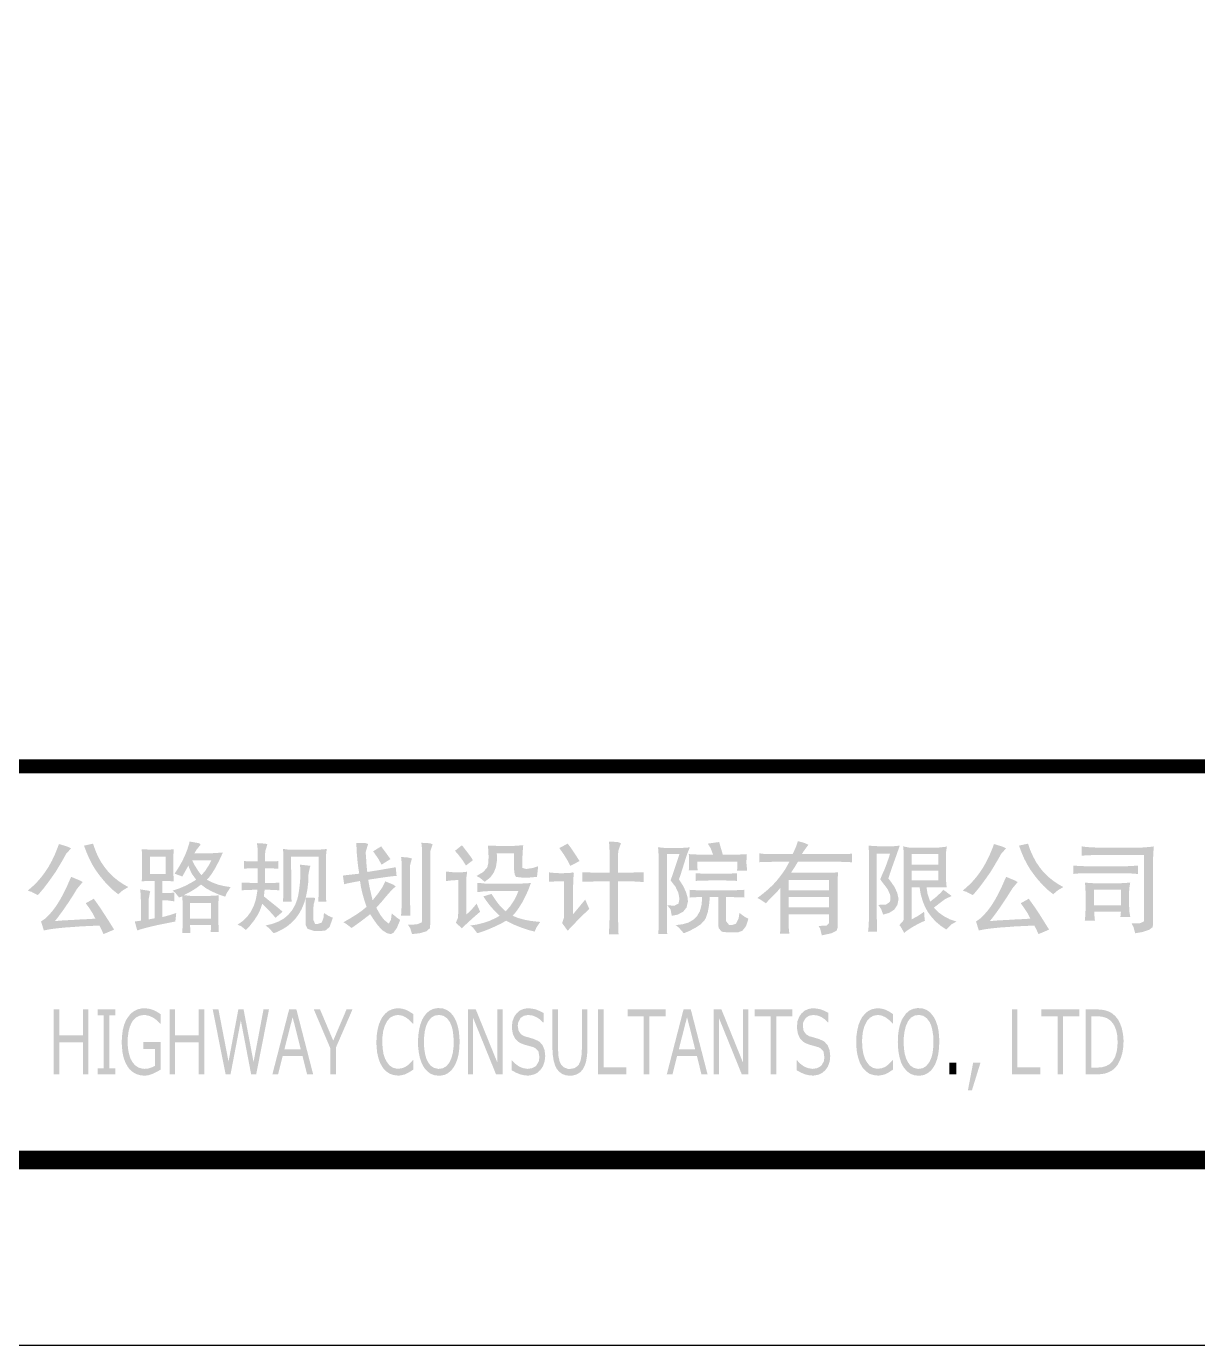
# Model space of a CAD drawing. Header units: millimetres. Extents: x 0 to 420, y 0 to 297.
# Drawn here: x 58.4 to 121.5, y 0 to 71.1 of the extents above; entities that cross this region are included whole.
import ezdxf

# ---------------------------------------------------------------- set-up
doc = ezdxf.new("R2010")
doc.units = ezdxf.units.MM

msp = doc.modelspace()

# ---------------------------------------------------------------- hatches: boundary and pattern name
h = msp.add_hatch(color=256)
h.paths.add_polyline_path([(60.557, 26.492), (60.737, 26.687), (60.825, 26.774), (60.65, 26.868), (60.168, 27.015), (60.087, 26.801), (59.947, 26.446), (59.786, 26.11), (59.612, 25.795), (59.417, 25.494), (59.209, 25.219), (58.982, 24.958), (58.74, 24.723), (58.486, 24.502), (58.687, 24.442), (59.029, 24.261), (59.136, 24.381), (59.357, 24.643), (59.565, 24.918), (59.772, 25.206), (59.98, 25.501), (60.175, 25.822), (60.369, 26.151)])
h.paths.add_polyline_path([(62.265, 26.352), (62.125, 26.68), (62.004, 27.035), (61.522, 26.928), (61.528, 26.895), (61.656, 26.559), (61.796, 26.231), (61.957, 25.916), (62.138, 25.621), (62.346, 25.333), (62.567, 25.058), (62.808, 24.79), (63.07, 24.542), (63.358, 24.308), (63.606, 24.522), (63.901, 24.696), (63.653, 24.837), (63.365, 25.031), (63.096, 25.246), (62.849, 25.487), (62.634, 25.755), (62.44, 26.037)])
h.paths.add_polyline_path([(61.146, 24.609), (61.16, 24.623), (61.388, 24.897), (61.455, 24.964), (61.294, 25.052), (60.825, 25.246), (60.778, 25.145), (60.59, 24.717), (60.402, 24.328), (60.208, 23.979), (60.014, 23.671), (59.813, 23.403), (59.612, 23.175), (59.411, 22.987), (59.203, 22.84), (59.947, 22.86), (60.107, 23.061), (60.295, 23.316), (60.496, 23.597), (60.704, 23.906), (60.925, 24.247)])
h.paths.add_polyline_path([(61.341, 22.579), (61.823, 22.599), (62.353, 22.626), (59.203, 22.84), (59.357, 22.358), (59.411, 22.371), (59.618, 22.411), (59.866, 22.451), (60.168, 22.485), (60.51, 22.518), (60.905, 22.545)], flags=17)
h.paths.add_polyline_path([(62.815, 22.92), (62.607, 23.242), (62.413, 23.544), (62.225, 23.812), (62.044, 24.066), (61.609, 23.825), (61.79, 23.577), (61.991, 23.269), (62.131, 22.994), (62.105, 22.994), (61.803, 22.974), (61.367, 22.954), (60.925, 22.927), (60.523, 22.907), (60.195, 22.887), (59.947, 22.86), (59.203, 22.84), (62.353, 22.626), (62.373, 22.559), (62.426, 22.471), (62.567, 22.163), (63.137, 22.404), (63.029, 22.579)])
h = msp.add_hatch(color=256)
h.paths.add_polyline_path([(66.347, 26.734), (66.219, 26.72), (65.871, 26.707), (65.127, 26.707), (66.327, 26.358)])
h.paths.add_polyline_path([(65.127, 26.707), (65.027, 26.714), (64.624, 26.734), (64.645, 26.298), (64.645, 25.4), (64.645, 25.373), (65.06, 25.4), (65.06, 26.338), (65.911, 26.338), (66.327, 26.358)])
h.paths.add_polyline_path([(66.327, 26.318), (66.327, 26.358), (65.911, 26.338), (65.911, 25.4), (65.06, 25.4), (64.645, 25.373), (64.624, 25.005), (64.685, 25.011), (65.04, 25.025), (65.321, 25.025), (66.34, 25.119), (66.327, 25.487)])
h.paths.add_polyline_path([(66.34, 25.119), (65.321, 25.025), (65.958, 25.025), (65.985, 25.025), (66.347, 25.005)])
h.paths.add_polyline_path([(65.737, 25.025), (65.321, 25.025), (65.321, 23.014), (65.737, 23.081), (65.737, 23.979), (65.931, 23.979), (65.737, 24.375)])
h.paths.add_polyline_path([(66.374, 24.395), (66.307, 24.388), (65.931, 24.375), (65.737, 24.375), (65.931, 23.979), (66.012, 23.979), (66.347, 23.932), (66.374, 23.932)])
h.paths.add_polyline_path([(65.06, 24.375), (65.08, 24.462), (64.993, 24.502), (64.537, 24.569), (64.564, 24.328), (64.578, 23.959), (64.578, 22.887), (64.993, 22.954), (64.993, 23.979), (64.993, 24.026)])
h.paths.add_polyline_path([(66.481, 23.302), (66.441, 23.289), (66.126, 23.182), (65.737, 23.081), (65.321, 23.014), (64.993, 22.954), (64.578, 22.887), (64.249, 22.84), (64.383, 22.358), (64.557, 22.418), (64.819, 22.492), (65.14, 22.572), (65.516, 22.659), (65.945, 22.746), (66.434, 22.84)])
h.paths.add_polyline_path([(67.768, 26.948), (67.788, 27.015), (67.687, 27.062), (67.198, 27.149), (67.178, 27.042), (67.077, 26.72), (66.95, 26.399), (67.459, 26.513), (67.56, 26.687)])
h.paths.add_polyline_path([(68.994, 26.559), (68.572, 26.526), (68.23, 26.513), (67.459, 26.513), (66.95, 26.399), (68.377, 26.144), (68.243, 25.883), (68.042, 25.574), (67.835, 25.333), (68.243, 25.212), (68.411, 25.44), (68.592, 25.735), (68.786, 26.11)])
h.paths.add_polyline_path([(66.95, 26.399), (66.796, 26.077), (66.608, 25.749), (66.394, 25.42), (66.461, 25.393), (66.809, 25.266), (67.138, 25.856), (67.466, 25.883), (67.332, 26.144), (68.377, 26.144)])
h.paths.add_polyline_path([(67.466, 25.883), (67.138, 25.856), (67.178, 25.715), (67.332, 25.4), (67.553, 25.092), (67.278, 24.924), (67.814, 24.83), (67.835, 24.817), (68.089, 24.629), (68.391, 24.462), (68.739, 24.308), (69.121, 24.174), (69.182, 24.341), (69.409, 24.696), (69.115, 24.737), (68.766, 24.817), (68.431, 24.938), (68.116, 25.092), (68.243, 25.212), (67.835, 25.333), (67.667, 25.561)])
h.paths.add_polyline_path([(67.546, 24.629), (67.814, 24.83), (67.278, 24.924), (66.957, 24.757), (66.628, 24.616), (66.28, 24.502), (66.427, 24.395), (66.635, 24.133), (66.695, 24.154), (66.809, 24.194), (67.261, 24.22), (66.896, 24.261), (67.238, 24.442)])
h.paths.add_polyline_path([(68.773, 24.261), (68.645, 24.241), (68.29, 24.221), (67.265, 24.221), (66.809, 24.194), (66.809, 24.174), (66.829, 23.778), (66.829, 22.82), (68.357, 22.646), (68.337, 22.27), (68.773, 22.27), (68.759, 22.478), (68.753, 22.84), (67.225, 22.994), (67.225, 23.845), (68.357, 23.845), (68.753, 23.879)])
h.paths.add_polyline_path([(68.753, 23.758), (68.753, 23.879), (68.357, 23.845), (68.357, 22.994), (67.225, 22.994), (68.753, 22.84)], flags=17)
h.paths.add_polyline_path([(66.829, 22.82), (66.823, 22.585), (66.809, 22.23), (67.245, 22.23), (67.225, 22.646), (68.357, 22.646)])
h = msp.add_hatch(color=256)
h.paths.add_polyline_path([(71.373, 26.948), (71.393, 26.995), (71.286, 27.035), (70.824, 27.062), (70.857, 26.807), (70.87, 26.472), (70.87, 26.077), (71.266, 26.077), (71.266, 26.472), (71.273, 26.633)])
h.paths.add_polyline_path([(71.983, 26.097), (71.862, 26.084), (71.46, 26.077), (71.266, 26.077), (70.87, 26.077), (70.649, 26.077), (71.44, 25.702), (71.655, 25.702), (71.983, 25.682)])
h.paths.add_polyline_path([(70.649, 26.077), (70.455, 26.077), (70.127, 26.097), (70.127, 25.682), (70.2, 25.695), (70.676, 25.702), (70.87, 25.702), (71.266, 25.702), (71.44, 25.702)])
h.paths.add_polyline_path([(71.266, 25.702), (70.87, 25.702), (70.87, 24.918), (71.266, 24.918)])
h.paths.add_polyline_path([(71.266, 24.918), (70.629, 24.918), (69.999, 24.938), (69.999, 24.522), (70.227, 24.536), (70.609, 24.549), (70.85, 24.549)])
h.paths.add_polyline_path([(72.03, 24.938), (71.836, 24.924), (71.44, 24.918), (71.266, 24.918), (70.85, 24.549), (71.48, 24.549), (71.708, 24.542), (72.03, 24.522)])
h.paths.add_polyline_path([(71.239, 24.549), (70.85, 24.549), (70.83, 24.368), (70.757, 23.993), (70.643, 23.658), (70.488, 23.356), (70.294, 23.088), (70.053, 22.86), (69.778, 22.666), (69.972, 22.592), (70.234, 22.384), (70.442, 22.605), (70.683, 22.914), (70.877, 23.215), (71.018, 23.51), (71.112, 23.805), (71.574, 23.892), (71.199, 24.194)])
h.paths.add_polyline_path([(71.574, 23.892), (71.112, 23.805), (71.219, 23.691), (71.36, 23.557), (71.614, 23.282), (71.829, 23.041), (72.204, 23.369), (72.104, 23.457), (71.876, 23.651)])
h.paths.add_polyline_path([(72.814, 26.707), (72.492, 26.714), (72.224, 26.754), (72.238, 26.613)], flags=17)
h.paths.add_polyline_path([(72.66, 26.338), (74.148, 26.338), (74.543, 26.405), (74.583, 26.754), (74.442, 26.727), (73.993, 26.707), (72.814, 26.707), (72.238, 26.613), (72.244, 26.231), (72.244, 24.656), (72.244, 24.616), (72.238, 24.107), (72.224, 23.912), (72.687, 23.912)])
h.paths.add_polyline_path([(74.543, 26.204), (74.543, 26.405), (74.148, 26.338), (74.148, 24.676), (74.148, 24.623), (74.141, 24.207), (74.128, 23.912), (74.563, 23.912), (74.556, 23.926), (74.543, 24.167), (74.543, 24.696)], flags=17)
h.paths.add_polyline_path([(73.598, 25.353), (73.611, 25.46), (73.685, 25.795), (73.712, 25.836), (73.705, 25.842), (73.337, 25.883), (73.142, 25.903), (73.156, 25.722), (73.162, 25.367), (73.149, 25.005), (73.109, 24.643), (73.055, 24.281), (73.002, 24.053), (72.881, 23.731), (72.72, 23.45), (72.519, 23.209), (72.278, 23.001), (71.99, 22.84), (71.655, 22.713), (71.286, 22.626), (71.487, 22.478), (71.722, 22.21), (71.909, 22.277), (72.197, 22.418), (72.459, 22.585), (72.693, 22.78), (72.908, 23.008), (73.089, 23.256), (73.243, 23.537), (73.37, 23.845), (73.451, 24.12), (73.906, 24.12), (73.451, 24.133), (73.464, 24.18), (73.538, 24.542), (73.585, 24.938)])
h.paths.add_polyline_path([(73.953, 24.046), (73.953, 24.107), (73.906, 24.12), (73.451, 24.12), (73.451, 22.646), (73.967, 22.699), (73.866, 22.907), (73.866, 23.497), (73.873, 23.738)])
h.paths.add_polyline_path([(74.865, 22.907), (74.912, 23.041), (74.684, 23.142), (74.429, 23.302), (74.422, 23.088), (74.315, 22.78), (74.101, 22.713), (73.967, 22.699), (73.451, 22.646), (73.551, 22.451), (73.886, 22.337), (74.322, 22.337), (74.51, 22.358), (74.731, 22.538)])
h = msp.add_hatch(color=256)
h.paths.add_polyline_path([(76.788, 26.948), (76.815, 27.015), (76.654, 27.069), (76.178, 27.062), (76.185, 26.841), (76.205, 26.459), (76.239, 26.09), (76.279, 25.749), (76.332, 25.42), (76.768, 25.507), (76.761, 25.541), (76.728, 25.849), (76.701, 26.271), (76.681, 26.513), (76.688, 26.613)])
h.paths.add_polyline_path([(78.296, 25.769), (78.269, 25.762), (78.088, 25.728), (77.78, 25.675), (77.338, 25.601), (76.768, 25.507), (76.332, 25.42), (76.306, 25.413), (75.897, 25.367), (75.588, 25.333), (75.454, 25.313), (78.283, 25.293), (78.343, 25.293)])
h.paths.add_polyline_path([(77.116, 25.139), (77.666, 25.219), (78.055, 25.273), (78.283, 25.293), (75.454, 25.313), (75.521, 24.851), (75.622, 24.877), (75.95, 24.944), (76.373, 25.025), (76.815, 25.092)])
h.paths.add_polyline_path([(76.815, 25.092), (76.373, 25.025), (76.426, 24.69), (76.507, 24.341), (76.607, 23.986), (76.728, 23.631), (76.694, 23.604), (76.473, 23.423), (76.922, 23.235), (77.083, 22.981), (77.344, 22.619), (77.927, 22.733), (77.901, 22.746), (77.679, 22.92), (77.465, 23.202), (77.251, 23.584), (77.318, 23.658), (77.539, 23.906), (77.049, 23.979), (77.043, 24.026), (76.962, 24.361), (76.882, 24.717)])
h.paths.add_polyline_path([(78.115, 24.576), (78.296, 24.723), (78.175, 24.824), (77.726, 25.005), (77.693, 24.911), (77.559, 24.656), (77.344, 24.348), (77.049, 23.979), (77.539, 23.906), (77.82, 24.241)])
h.paths.add_polyline_path([(76.922, 23.235), (76.473, 23.423), (76.198, 23.229), (75.863, 23.021), (75.481, 22.8), (75.642, 22.706), (75.917, 22.492), (76.064, 22.592), (76.373, 22.813), (76.654, 23.028)])
h.paths.add_polyline_path([(78.356, 22.492), (78.537, 22.927), (78.37, 23.041), (78.082, 23.276), (78.041, 22.941), (77.927, 22.733), (77.344, 22.619), (77.586, 22.364), (77.82, 22.217), (78.035, 22.163), (78.175, 22.237)])
h.paths.add_polyline_path([(77.947, 26.291), (77.726, 26.6), (77.512, 26.888), (77.076, 26.62), (77.157, 26.513), (77.364, 26.211), (77.532, 25.903), (78.015, 26.204)])
h.paths.add_polyline_path([(79.06, 25.769), (79.06, 25.829), (79.147, 26.164), (79.174, 26.231), (78.973, 26.285), (78.584, 26.318), (78.604, 26.157), (78.624, 25.769), (78.624, 24.174), (78.624, 23.859), (78.604, 23.497), (78.584, 23.148), (79.087, 23.148), (79.087, 23.477), (79.067, 23.832), (79.06, 24.133)])
h.paths.add_polyline_path([(80.152, 26.446), (80.166, 26.647), (80.266, 26.948), (80.286, 26.995), (80.152, 27.055), (79.677, 27.082), (79.703, 26.848), (79.717, 26.405), (79.717, 22.86), (79.683, 22.786), (79.435, 22.686), (78.953, 22.666), (79.073, 22.492), (79.174, 22.163), (79.636, 22.217), (79.965, 22.324), (80.139, 22.485), (80.152, 22.686)])
h = msp.add_hatch(color=256)
h.paths.add_polyline_path([(87.94, 26.492), (87.739, 26.787), (87.558, 27.035), (87.102, 26.801), (87.129, 26.761), (87.35, 26.446), (87.538, 26.137), (87.692, 25.836), (88.194, 26.097), (88.161, 26.144)])
h.paths.add_polyline_path([(87.846, 25.487), (87.665, 25.454), (87.189, 25.44), (87.886, 25.42)], flags=17)
h.paths.add_polyline_path([(87.886, 25.42), (87.189, 25.44), (86.854, 25.454), (86.552, 25.487), (86.552, 24.985), (86.586, 24.985), (86.867, 24.998), (87.363, 25.005), (87.853, 25.112)])
h.paths.add_polyline_path([(87.846, 24.723), (87.853, 25.112), (87.363, 25.005), (87.363, 23.215), (87.846, 23.235)])
h.paths.add_polyline_path([(88.717, 23.517), (88.496, 24.02), (87.846, 23.235), (87.363, 23.215), (87.357, 23.075), (87.256, 22.753), (87.558, 22.337), (87.645, 22.445), (87.846, 22.652), (88.087, 22.907), (88.375, 23.195)])
h.paths.add_polyline_path([(90.265, 25.467), (89.287, 25.467), (89.052, 25.467), (88.65, 25.487), (88.349, 25.487), (88.349, 24.985), (88.697, 24.985), (88.979, 24.998), (89.307, 25.005), (89.81, 25.005)])
h.paths.add_polyline_path([(90.265, 26.472), (90.285, 26.673), (90.399, 26.995), (90.419, 27.062), (90.245, 27.122), (89.769, 27.149), (89.789, 26.995), (89.81, 26.6), (89.81, 25.467), (90.265, 25.467)])
h.paths.add_polyline_path([(91.646, 25.487), (91.23, 25.487), (91.11, 25.481), (90.768, 25.467), (90.265, 25.467), (89.81, 25.005), (90.795, 25.005), (90.929, 25.005), (91.297, 24.991), (91.646, 24.964)])
h.paths.add_polyline_path([(90.265, 25.005), (89.81, 25.005), (89.81, 23.189), (89.803, 22.867), (89.789, 22.505), (89.769, 22.143), (90.292, 22.143), (90.279, 22.331), (90.272, 22.679), (90.265, 23.168)])
h = msp.add_hatch(color=256)
h.paths.add_polyline_path([(93, 26.801), (92.731, 26.807), (92.41, 26.841), (92.43, 26.727)])
h.paths.add_polyline_path([(94.132, 26.841), (93.924, 26.814), (93.522, 26.801), (93, 26.801), (92.43, 26.727), (92.45, 26.338), (92.45, 25.527), (92.45, 22.713), (92.45, 22.512), (92.43, 22.163), (92.912, 22.163), (92.899, 22.351), (92.892, 22.733), (92.892, 25.574), (92.892, 26.472), (93.569, 26.472), (94.005, 26.533)])
h.paths.add_polyline_path([(94.005, 26.533), (93.569, 26.472), (93.549, 26.405), (93.402, 25.963), (93.274, 25.588), (93.174, 25.286), (93.087, 25.052), (93.134, 25.005), (93.361, 24.703), (93.509, 24.388), (93.569, 24.066), (93.522, 23.812), (93.301, 23.691), (93.951, 23.597), (94.025, 23.912), (94.012, 24.113), (93.924, 24.422), (93.77, 24.757), (93.542, 25.112), (93.63, 25.36), (93.737, 25.702), (93.851, 26.057), (93.884, 26.177)], flags=17)
h.paths.add_polyline_path([(93.951, 23.597), (93.301, 23.691), (92.912, 23.718), (93.093, 23.49), (93.154, 23.148), (93.482, 23.215), (93.77, 23.369)], flags=17)
h.paths.add_polyline_path([(95.707, 27.122), (95.097, 27.035), (95.251, 26.787), (95.379, 26.446), (95.901, 26.446)])
h.paths.add_polyline_path([(95.901, 26.446), (94.574, 26.446), (94.434, 26.452), (94.072, 26.472), (94.079, 26.392)], flags=17)
h.paths.add_polyline_path([(97.195, 26.472), (97.108, 26.459), (96.732, 26.446), (95.901, 26.446), (94.079, 26.392), (94.092, 26.01), (94.092, 25.909), (94.072, 25.594), (94.548, 25.594), (94.541, 25.682), (94.528, 26.057), (96.692, 26.057), (97.175, 26.097)])
h.paths.add_polyline_path([(97.168, 26.03), (97.175, 26.097), (96.692, 26.057), (96.692, 25.943), (96.672, 25.574), (97.215, 25.574), (97.202, 25.715)])
h.paths.add_polyline_path([(95.271, 25.42), (95.111, 25.42), (94.682, 25.427), (94.44, 25.44), (94.44, 25.025), (94.501, 25.031), (94.802, 25.045), (95.271, 25.052), (95.948, 25.052)])
h.paths.add_polyline_path([(96.672, 25.44), (96.411, 25.427), (95.948, 25.42), (95.271, 25.42), (95.948, 25.052), (96.431, 25.045), (96.672, 25.025)])
h.paths.add_polyline_path([(97.061, 24.549), (96.954, 24.542), (96.518, 24.522), (94.528, 24.522), (96.23, 24.154), (96.397, 24.154), (96.826, 24.147), (97.061, 24.133)])
h.paths.add_polyline_path([(94.528, 24.522), (94.447, 24.529), (94.112, 24.549), (94.112, 24.133), (94.125, 24.133), (94.507, 24.154), (94.789, 24.154), (96.082, 24.154), (96.23, 24.154)])
h.paths.add_polyline_path([(95.204, 24.154), (94.789, 24.154), (94.789, 24.073), (94.755, 23.711), (94.668, 23.396), (94.521, 23.142), (94.32, 22.941), (94.058, 22.786), (93.743, 22.693), (93.368, 22.646), (93.536, 22.512), (93.784, 22.23), (93.81, 22.21), (94.099, 22.331), (94.447, 22.512), (94.722, 22.699), (94.923, 22.907), (94.997, 23.054), (95.097, 23.356), (95.164, 23.725)])
h.paths.add_polyline_path([(96.082, 24.154), (95.667, 24.154), (95.667, 22.666), (95.674, 22.492), (95.848, 22.29), (96.21, 22.25), (96.605, 22.25), (96.712, 22.25), (96.967, 22.351), (97.155, 22.599), (96.384, 22.646), (96.236, 22.659), (96.082, 22.86)])
h.paths.add_polyline_path([(97.282, 22.994), (97.121, 23.068), (96.799, 23.302), (96.753, 23.001), (96.605, 22.719), (96.384, 22.646), (97.155, 22.599)])
h = msp.add_hatch(color=256)
h.paths.add_polyline_path([(100.164, 26.472), (98.636, 26.472), (98.575, 26.472), (98.14, 26.479), (97.872, 26.513), (97.872, 26.03), (97.899, 26.037), (98.213, 26.05), (98.636, 26.057), (99.487, 26.057)])
h.paths.add_polyline_path([(100.445, 26.888), (100.512, 26.975), (100.271, 27.082), (99.943, 27.169), (99.936, 27.136), (99.815, 26.794), (99.661, 26.472), (100.164, 26.472), (100.237, 26.6)])
h.paths.add_polyline_path([(102.851, 26.492), (102.637, 26.479), (102.174, 26.472), (100.164, 26.472), (99.487, 26.057), (102.174, 26.057), (102.59, 26.05), (102.851, 26.03)])
h.paths.add_polyline_path([(99.788, 25.795), (99.943, 26.057), (99.487, 26.057), (99.433, 25.956), (99.259, 25.648), (99.058, 25.36), (99.574, 25.467)])
h.paths.add_polyline_path([(102.107, 25.487), (101.792, 25.474), (101.43, 25.467), (99.574, 25.467), (99.058, 25.36), (98.837, 25.078), (101.625, 25.072), (101.625, 24.522), (99.44, 24.522), (101.625, 24.154), (101.625, 23.604), (99.44, 23.604), (101.625, 23.235), (101.625, 22.8), (101.631, 22.773), (101.491, 22.626), (101.062, 22.599), (101.082, 22.559), (101.142, 22.458), (101.236, 22.096), (101.296, 22.11), (101.765, 22.21), (102.027, 22.344), (102.087, 22.512), (102.087, 24.918), (102.087, 25.145)])
h.paths.add_polyline_path([(99.004, 24.656), (98.602, 24.817), (98.341, 24.569), (98.059, 24.335), (97.764, 24.107), (97.919, 24.026), (98.22, 23.825), (98.361, 23.973), (98.656, 24.281), (98.857, 24.482)])
h.paths.add_polyline_path([(99.44, 25.077), (98.837, 25.078), (98.602, 24.817), (99.004, 24.656), (99.004, 22.84), (99.004, 22.478), (98.984, 22.21), (98.984, 22.183), (99.487, 22.183), (99.46, 22.391), (99.44, 22.84), (99.44, 23.235), (101.625, 23.235), (99.44, 23.604), (99.44, 24.154), (101.625, 24.154), (99.44, 24.522)])
h = msp.add_hatch(color=256)
h.paths.add_polyline_path([(111.155, 26.774), (110.98, 26.868), (110.498, 27.015), (110.424, 26.801), (110.277, 26.446), (110.116, 26.11), (109.942, 25.795), (109.747, 25.494), (109.539, 25.219), (109.312, 24.958), (109.07, 24.723), (108.816, 24.502), (109.017, 24.442), (109.358, 24.261), (109.466, 24.381), (109.687, 24.643), (109.895, 24.918), (110.102, 25.206), (110.31, 25.501), (110.504, 25.822), (110.699, 26.151), (110.893, 26.492), (111.067, 26.687)])
h.paths.add_polyline_path([(112.77, 26.037), (112.602, 26.352), (112.455, 26.68), (112.334, 27.035), (111.851, 26.928), (111.858, 26.895), (111.986, 26.559), (112.126, 26.231), (112.287, 25.916), (112.468, 25.621), (112.676, 25.333), (112.897, 25.058), (113.138, 24.79), (113.4, 24.542), (113.688, 24.308), (113.936, 24.522), (114.231, 24.696), (113.983, 24.837), (113.694, 25.031), (113.426, 25.246), (113.178, 25.487), (112.964, 25.755)])
h.paths.add_polyline_path([(111.784, 24.964), (111.624, 25.052), (111.155, 25.246), (111.108, 25.145), (110.92, 24.717), (110.732, 24.328), (110.538, 23.979), (110.344, 23.671), (110.143, 23.403), (109.942, 23.175), (109.74, 22.987), (109.533, 22.84), (110.277, 22.86), (110.437, 23.061), (110.625, 23.316), (110.826, 23.597), (111.034, 23.906), (111.255, 24.247), (111.483, 24.609), (111.49, 24.623), (111.717, 24.897)])
h.paths.add_polyline_path([(109.533, 22.84), (109.687, 22.358), (109.74, 22.371), (109.948, 22.411), (110.196, 22.451), (110.498, 22.485), (110.84, 22.518), (111.235, 22.545), (111.671, 22.579), (112.153, 22.599), (112.683, 22.626)], flags=17)
h.paths.add_polyline_path([(113.145, 22.92), (112.944, 23.242), (112.743, 23.544), (112.555, 23.812), (112.374, 24.066), (111.939, 23.825), (112.12, 23.577), (112.321, 23.269), (112.461, 22.994), (112.435, 22.994), (112.133, 22.974), (111.697, 22.954), (111.255, 22.927), (110.853, 22.907), (110.531, 22.887), (110.277, 22.86), (109.533, 22.84), (112.683, 22.626), (112.703, 22.559), (112.756, 22.471), (112.897, 22.163), (113.467, 22.404), (113.359, 22.579)])
h = msp.add_hatch(color=256)
h.paths.add_polyline_path([(82.136, 26.593), (81.861, 26.948), (81.486, 26.647), (81.674, 26.432), (81.895, 26.144), (82.076, 25.856), (82.451, 26.144), (82.344, 26.312)])
h.paths.add_polyline_path([(82.143, 25.527), (81.982, 25.501), (81.573, 25.487), (82.103, 25.226)])
h.paths.add_polyline_path([(81.573, 25.487), (81.446, 25.487), (81.07, 25.527), (81.003, 25.527), (81.003, 25.025), (81.07, 25.025), (81.198, 25.045), (81.553, 25.072), (81.66, 25.072), (82.103, 25.226)])
h.paths.add_polyline_path([(82.096, 24.938), (82.103, 25.226), (81.66, 25.072), (81.66, 23.302), (81.647, 23.041), (81.533, 22.773), (81.861, 22.471), (81.962, 22.579), (82.183, 22.786), (82.471, 23.048), (82.096, 23.215)])
h.paths.add_polyline_path([(82.645, 23.805), (82.592, 23.731), (82.351, 23.45), (82.096, 23.215), (82.471, 23.048), (82.84, 23.369)])
h.paths.add_polyline_path([(83.892, 26.908), (83.852, 26.908), (83.476, 26.928), (83.255, 26.928), (83.269, 26.821)], flags=17)
h.paths.add_polyline_path([(85.159, 26.948), (84.957, 26.935), (84.569, 26.908), (83.892, 26.908), (83.269, 26.821), (83.295, 26.345), (83.282, 25.997), (83.235, 25.795), (83.208, 25.735), (83.007, 25.507), (82.645, 25.293), (82.82, 25.199), (83.081, 24.985), (83.128, 25.011), (83.383, 25.212), (83.57, 25.467), (83.691, 25.769), (83.744, 26.117), (83.738, 26.513), (84.656, 26.513), (85.132, 26.613)])
h.paths.add_polyline_path([(85.112, 26.231), (85.132, 26.613), (84.656, 26.513), (84.656, 26.271), (84.656, 25.735), (84.696, 25.393), (85.319, 25.668), (85.112, 25.728), (85.105, 25.795)])
h.paths.add_polyline_path([(85.963, 25.816), (85.695, 25.728), (85.319, 25.668), (84.696, 25.393), (84.763, 25.246), (84.803, 25.239), (85.112, 25.206), (85.474, 25.206), (85.902, 25.246)])
h.paths.add_polyline_path([(85.574, 24.918), (85.52, 24.911), (85.219, 24.891), (84.763, 24.877), (83.342, 24.877), (85.433, 24.542)])
h.paths.add_polyline_path([(83.342, 24.877), (83.175, 24.877), (82.8, 24.918), (82.686, 24.918), (82.686, 24.435), (82.82, 24.435), (83.007, 24.462), (83.362, 24.482), (84.897, 24.482), (85.433, 24.542)])
h.paths.add_polyline_path([(83.704, 23.946), (83.497, 24.261), (83.45, 24.328), (83.014, 24.194), (83.161, 23.973), (83.376, 23.691), (83.617, 23.416), (83.892, 23.148), (83.684, 23.034), (83.356, 22.88), (83.014, 22.766), (82.672, 22.679), (82.317, 22.626), (82.458, 22.512), (82.686, 22.21), (82.947, 22.29), (83.302, 22.425), (83.637, 22.572), (83.946, 22.719), (84.24, 22.887), (85.205, 22.941), (84.877, 23.034), (84.589, 23.148), (84.73, 23.309), (84.22, 23.39), (84.18, 23.423), (83.925, 23.664)])
h.paths.add_polyline_path([(85.112, 23.879), (85.279, 24.2), (85.433, 24.542), (84.897, 24.482), (84.823, 24.288), (84.663, 23.973), (84.462, 23.671), (84.22, 23.39), (84.73, 23.309), (84.924, 23.577)])
h.paths.add_polyline_path([(86.077, 22.82), (85.969, 22.827), (85.567, 22.874), (85.205, 22.941), (84.24, 22.887), (84.401, 22.8), (84.71, 22.652), (85.045, 22.518), (85.393, 22.398), (85.768, 22.297), (85.882, 22.538)])
h = msp.add_hatch(color=256)
h.paths.add_polyline_path([(104.553, 26.888), (104.439, 26.888), (104.017, 26.908), (103.749, 26.928), (103.763, 26.74)], flags=17)
h.paths.add_polyline_path([(104.185, 26.492), (104.902, 26.492), (105.337, 26.667), (105.431, 26.928), (105.096, 26.895), (104.754, 26.888), (104.553, 26.888), (103.763, 26.74), (103.769, 26.271), (103.769, 23.189), (103.769, 22.987), (103.756, 22.612), (103.722, 22.297), (104.205, 22.297), (104.205, 22.311), (104.205, 22.686), (104.198, 22.88), (104.185, 23.189)])
h.paths.add_polyline_path([(105.23, 26.358), (105.337, 26.667), (104.902, 26.492), (104.862, 26.345), (104.741, 25.997), (104.614, 25.661), (104.466, 25.333), (104.379, 25.112), (104.486, 24.964), (104.5, 24.944), (104.768, 24.596), (104.909, 24.288), (104.929, 24.02), (104.888, 23.892), (104.674, 23.745), (104.272, 23.738), (104.426, 23.517), (104.533, 23.215), (104.848, 23.302), (105.13, 23.477), (105.297, 23.725), (105.364, 24.046), (105.358, 24.087), (105.291, 24.388), (105.143, 24.71), (104.902, 25.052), (104.815, 25.159), (104.828, 25.199), (104.895, 25.413), (105.029, 25.802)], flags=17)
h.paths.add_polyline_path([(107.964, 26.888), (107.877, 26.861), (107.502, 26.821), (106.061, 26.821), (107.918, 26.559)])
h.paths.add_polyline_path([(107.918, 26.472), (107.918, 26.559), (106.061, 26.821), (105.947, 26.821), (105.605, 26.888), (105.619, 26.828), (105.646, 26.472), (107.502, 26.472), (107.502, 25.903), (106.061, 25.903), (107.502, 25.574), (107.502, 25.052), (106.061, 25.052), (107.951, 24.69), (107.918, 25.072)])
h.paths.add_polyline_path([(106.061, 26.472), (105.646, 26.472), (105.646, 22.994), (105.619, 22.887), (106.061, 22.954), (106.061, 24.676), (106.497, 24.676), (107.951, 24.69), (106.061, 25.052), (106.061, 25.574), (107.502, 25.574), (106.061, 25.903)])
h.paths.add_polyline_path([(106.416, 22.713), (106.785, 22.887), (106.765, 23.001), (106.738, 23.369), (106.678, 23.323), (106.376, 23.122), (106.061, 22.954), (105.619, 22.887), (105.404, 22.646), (105.478, 22.565), (105.666, 22.23), (105.813, 22.344), (106.095, 22.532)])
h.paths.add_polyline_path([(107.864, 24.046), (108.179, 24.194), (108.206, 24.194), (108.206, 24.227), (107.897, 24.462), (107.763, 24.549), (107.656, 24.415), (107.408, 24.18), (107.066, 23.912), (107.536, 23.798), (107.83, 24.02)], flags=17)
h.paths.add_polyline_path([(107.536, 23.798), (107.066, 23.912), (107.04, 23.986), (106.919, 24.355), (106.872, 24.676), (106.497, 24.676), (106.557, 24.308), (106.658, 23.959), (106.785, 23.638), (106.946, 23.343), (107.147, 23.075), (107.375, 22.827), (107.643, 22.605), (107.938, 22.404), (108.206, 22.686), (108.487, 22.84), (108.46, 22.847), (108.105, 22.967), (107.79, 23.135), (107.509, 23.336), (107.261, 23.584)])
h = msp.add_hatch(color=256)
h.paths.add_polyline_path([(116.241, 26.821), (116.12, 26.821), (115.738, 26.834), (115.41, 26.861), (115.216, 26.888), (115.216, 26.385), (115.484, 26.405), (115.846, 26.419), (116.241, 26.425), (118.58, 26.425), (119.083, 26.6)])
h.paths.add_polyline_path([(119.103, 26.888), (118.915, 26.861), (118.56, 26.828), (118.185, 26.821), (116.241, 26.821), (119.083, 26.6)])
h.paths.add_polyline_path([(119.063, 26.198), (119.083, 26.6), (118.58, 26.425), (118.58, 22.927), (118.58, 22.853), (118.379, 22.753), (117.903, 22.733), (118.01, 22.552), (118.098, 22.21), (118.473, 22.27), (118.848, 22.391), (119.042, 22.538), (119.063, 22.713), (119.063, 25.923)])
h.paths.add_polyline_path([(118.252, 25.856), (118.077, 25.842), (117.729, 25.822), (117.313, 25.816), (115.564, 25.816), (117.313, 25.44), (117.541, 25.44), (117.903, 25.427), (118.252, 25.4)])
h.paths.add_polyline_path([(115.564, 25.816), (115.491, 25.816), (115.109, 25.829), (114.78, 25.856), (114.78, 25.4), (114.8, 25.407), (115.102, 25.434), (115.544, 25.44), (117.313, 25.44)])
h.paths.add_polyline_path([(116.134, 24.897), (115.986, 24.897), (115.611, 24.918), (115.39, 24.938), (115.424, 24.69)])
h.paths.add_polyline_path([(115.893, 24.549), (117.334, 24.549), (117.783, 24.623), (117.836, 24.938), (117.816, 24.938), (117.501, 24.911), (117.139, 24.897), (116.134, 24.897), (115.424, 24.69), (115.43, 24.281), (115.43, 23.671), (115.893, 23.718)])
h.paths.add_polyline_path([(117.769, 24.328), (117.783, 24.623), (117.334, 24.549), (117.334, 23.718), (115.893, 23.718), (115.43, 23.671), (115.43, 23.604), (115.424, 23.235), (115.39, 22.887), (115.933, 22.887), (115.933, 22.907), (115.919, 23.008), (115.893, 23.369), (117.334, 23.369), (117.789, 23.383), (117.769, 23.805)])
h.paths.add_polyline_path([(117.789, 23.383), (117.334, 23.369), (117.313, 23.148), (117.293, 23.081), (117.836, 23.081)])
h = msp.add_hatch(color=256)
h.paths.add_polyline_path([(60.188, 16.708), (60.188, 18.109), (59.88, 18.109), (59.88, 14.604), (60.188, 14.604), (60.188, 16.339), (61.455, 16.339)])
h.paths.add_polyline_path([(61.756, 18.109), (61.455, 18.109), (61.455, 16.708), (60.188, 16.708), (61.455, 16.339), (61.455, 14.604), (61.756, 14.604)])
for points in [[(62.875, 17.78), (63.197, 17.78), (63.197, 18.109), (62.252, 18.109), (62.252, 17.78), (62.574, 17.78), (62.574, 14.932), (62.252, 14.932), (62.252, 14.604), (63.197, 14.604), (63.197, 14.932), (62.875, 14.932)], [(79.241, 17.854), (79.047, 17.981), (78.839, 18.089), (78.631, 18.149), (78.43, 18.169), (78.323, 18.162), (78.102, 18.115), (77.901, 18.021), (77.726, 17.874), (77.572, 17.686), (77.485, 17.526), (77.385, 17.284), (77.318, 17.003), (77.271, 16.695), (77.257, 16.353), (77.264, 16.098), (77.297, 15.776), (77.364, 15.488), (77.452, 15.234), (77.572, 15.019), (77.633, 14.925), (77.8, 14.758), (77.981, 14.637), (78.195, 14.57), (78.43, 14.543), (78.537, 14.55), (78.758, 14.597), (78.812, 14.617), (79, 14.711), (79.241, 14.865), (79.241, 15.374), (79.214, 15.374), (79.174, 15.321), (78.98, 15.126), (78.805, 15.006), (78.631, 14.939), (78.417, 14.912), (78.356, 14.912), (78.142, 14.966), (77.961, 15.093), (77.807, 15.294), (77.726, 15.448), (77.639, 15.709), (77.592, 16.011), (77.572, 16.353), (77.579, 16.607), (77.619, 16.922), (77.693, 17.19), (77.8, 17.418), (77.834, 17.479), (77.994, 17.66), (78.189, 17.767), (78.41, 17.807), (78.437, 17.807), (78.638, 17.774), (78.839, 17.68), (79.026, 17.539), (79.214, 17.345), (79.241, 17.345)], [(89.488, 18.109), (89.186, 18.109), (89.186, 14.604), (90.714, 14.604), (90.714, 14.986), (89.488, 14.986)], [(92.819, 18.109), (90.775, 18.109), (90.775, 17.733), (91.646, 17.733), (91.646, 14.604), (91.947, 14.604), (91.947, 17.733), (92.819, 17.733)], [(99.654, 18.109), (97.617, 18.109), (97.617, 17.733), (98.482, 17.733), (98.482, 14.604), (98.783, 14.604), (98.783, 17.733), (99.654, 17.733)], [(105.069, 17.854), (104.875, 17.981), (104.667, 18.089), (104.459, 18.149), (104.258, 18.169), (104.151, 18.162), (103.93, 18.115), (103.729, 18.021), (103.555, 17.874), (103.401, 17.686), (103.314, 17.526), (103.213, 17.284), (103.146, 17.003), (103.099, 16.695), (103.086, 16.353), (103.092, 16.098), (103.126, 15.776), (103.193, 15.488), (103.28, 15.234), (103.401, 15.019), (103.461, 14.925), (103.628, 14.758), (103.809, 14.637), (104.024, 14.57), (104.258, 14.543), (104.366, 14.55), (104.587, 14.597), (104.64, 14.617), (104.828, 14.711), (105.069, 14.865), (105.069, 15.374), (105.043, 15.374), (105.002, 15.321), (104.808, 15.126), (104.634, 15.006), (104.459, 14.939), (104.245, 14.912), (104.185, 14.912), (103.97, 14.966), (103.789, 15.093), (103.635, 15.294), (103.555, 15.448), (103.468, 15.709), (103.421, 16.011), (103.401, 16.353), (103.407, 16.607), (103.448, 16.922), (103.521, 17.19), (103.628, 17.418), (103.662, 17.479), (103.823, 17.66), (104.017, 17.767), (104.238, 17.807), (104.265, 17.807), (104.466, 17.774), (104.667, 17.68), (104.855, 17.539), (105.043, 17.345), (105.069, 17.345)], [(111.764, 18.109), (111.463, 18.109), (111.463, 14.604), (112.991, 14.604), (112.991, 14.986), (111.764, 14.986)], [(115.095, 18.109), (113.051, 18.109), (113.051, 17.733), (113.922, 17.733), (113.922, 14.604), (114.224, 14.604), (114.224, 17.733), (115.095, 17.733)], [(108.474, 15.24), (108.105, 15.24), (108.105, 14.604), (108.474, 14.604)], [(109.774, 15.24), (109.379, 15.24), (109.097, 13.746), (109.312, 13.746)]]:
    msp.add_hatch(color=256).paths.add_polyline_path(points)
h = msp.add_hatch(color=256)
h.paths.add_polyline_path([(65.643, 17.854), (64.732, 17.807), (64.839, 17.8), (65.047, 17.753), (65.248, 17.66), (65.435, 17.526), (65.616, 17.345), (65.643, 17.345)], flags=17)
h.paths.add_polyline_path([(65.402, 18.001), (65.194, 18.095), (64.986, 18.149), (64.779, 18.169), (64.624, 18.162), (64.403, 18.109), (64.209, 18.015), (64.028, 17.874), (63.881, 17.686), (63.78, 17.532), (63.68, 17.284), (63.606, 17.01), (63.566, 16.701), (63.545, 16.359), (63.559, 16.085), (63.592, 15.763), (63.659, 15.475), (63.753, 15.227), (63.874, 15.012), (63.968, 14.885), (64.765, 14.905), (64.658, 14.912), (64.444, 14.979), (64.256, 15.106), (64.108, 15.294), (64.015, 15.468), (63.934, 15.73), (63.881, 16.031), (63.86, 16.373), (63.874, 16.601), (63.914, 16.916), (63.988, 17.19), (64.095, 17.418), (64.149, 17.499), (64.309, 17.666), (64.504, 17.767), (64.732, 17.807), (65.643, 17.854), (65.616, 17.867)])
h.paths.add_polyline_path([(65.643, 16.353), (64.712, 16.353), (64.712, 15.977), (65.342, 15.977), (65.342, 15.073), (65.201, 14.999), (64.986, 14.925), (64.765, 14.905), (63.968, 14.885), (64.135, 14.738), (64.33, 14.624), (64.544, 14.563), (64.779, 14.537), (64.799, 14.537), (64.98, 14.563), (65.174, 14.624), (65.395, 14.724), (65.643, 14.865)])
h = msp.add_hatch(color=256)
h.paths.add_polyline_path([(66.421, 16.708), (66.421, 18.109), (66.119, 18.109), (66.119, 14.604), (66.421, 14.604), (66.421, 16.339), (67.687, 16.339)])
h.paths.add_polyline_path([(67.989, 18.109), (67.687, 18.109), (67.687, 16.708), (66.421, 16.708), (67.687, 16.339), (67.687, 14.604), (67.989, 14.604)])
h = msp.add_hatch(color=256)
h.paths.add_polyline_path([(68.753, 18.109), (68.444, 18.109), (69.141, 14.604), (69.296, 15.301)])
h.paths.add_polyline_path([(69.959, 17.512), (70.106, 18.109), (69.825, 18.109), (69.296, 15.301), (69.141, 14.604), (69.403, 14.604)])
h.paths.add_polyline_path([(70.106, 18.109), (69.959, 17.512), (70.515, 14.604), (70.643, 15.274)])
h.paths.add_polyline_path([(71.474, 18.109), (71.179, 18.109), (70.643, 15.274), (70.515, 14.604), (70.783, 14.604)])
h = msp.add_hatch(color=256)
h.paths.add_polyline_path([(72.305, 15.964), (72.747, 17.693), (72.948, 18.109), (72.559, 18.109), (71.655, 14.604), (71.963, 14.604), (72.211, 15.602), (73.276, 15.602)])
h.paths.add_polyline_path([(72.948, 18.109), (72.747, 17.693), (73.183, 15.964), (72.305, 15.964), (73.276, 15.602), (73.524, 14.604), (73.853, 14.604)])
h = msp.add_hatch(color=256)
h.paths.add_polyline_path([(74.932, 16.426), (74.221, 18.109), (73.886, 18.109), (74.778, 16.011), (74.778, 14.604), (75.079, 14.604), (75.079, 16.058)])
h.paths.add_polyline_path([(75.97, 18.109), (75.649, 18.109), (74.932, 16.426), (75.079, 16.058)])
h = msp.add_hatch(color=256)
h.paths.add_polyline_path([(81.111, 14.677), (81.285, 14.818), (80.615, 14.905), (80.575, 14.905), (80.36, 14.959), (80.172, 15.079), (80.025, 15.287), (79.951, 15.435), (79.878, 15.696), (79.831, 16.004), (79.811, 16.353), (79.824, 16.607), (79.857, 16.922), (79.924, 17.197), (80.025, 17.425), (80.052, 17.472), (80.206, 17.66), (80.394, 17.774), (80.615, 17.807), (79.945, 17.894), (79.797, 17.693), (79.717, 17.546), (79.623, 17.298), (79.556, 17.016), (79.509, 16.701), (79.496, 16.353), (79.502, 16.112), (79.536, 15.79), (79.596, 15.495), (79.683, 15.24), (79.797, 15.019), (79.837, 14.952), (79.998, 14.771), (80.179, 14.637), (80.387, 14.563), (80.615, 14.537), (80.688, 14.537), (80.91, 14.577)])
h.paths.add_polyline_path([(81.432, 15.019), (81.513, 15.167), (81.613, 15.415), (81.68, 15.696), (81.721, 16.011), (81.734, 16.353), (81.727, 16.601), (81.694, 16.922), (81.633, 17.217), (81.546, 17.472), (81.432, 17.693), (81.392, 17.76), (81.231, 17.948), (81.05, 18.075), (80.843, 18.156), (80.615, 18.176), (80.541, 18.176), (80.32, 18.135), (80.126, 18.042), (79.945, 17.894), (80.615, 17.807), (80.655, 17.807), (80.869, 17.76), (81.057, 17.633), (81.205, 17.432), (81.278, 17.278), (81.359, 17.016), (81.399, 16.708), (81.419, 16.353), (81.412, 16.105), (81.372, 15.79), (81.305, 15.515), (81.205, 15.287), (81.184, 15.247), (81.03, 15.053), (80.836, 14.939), (80.615, 14.905), (81.285, 14.818)])
h = msp.add_hatch(color=256)
h.paths.add_polyline_path([(82.464, 17.646), (82.605, 18.109), (82.183, 18.109), (82.183, 14.604), (82.464, 14.604)])
h.paths.add_polyline_path([(82.605, 18.109), (82.464, 17.646), (83.698, 14.604), (83.771, 15.234)])
h.paths.add_polyline_path([(84.053, 18.109), (83.771, 18.109), (83.771, 15.234), (83.698, 14.604), (84.053, 14.604)])
h = msp.add_hatch(color=256)
h.paths.add_polyline_path([(86.251, 17.914), (86.063, 18.015), (85.849, 18.102), (85.641, 18.149), (85.427, 18.169), (85.393, 18.169), (85.159, 18.129), (84.964, 18.035), (84.797, 17.887), (85.427, 17.807), (85.433, 17.807), (85.654, 17.78), (85.856, 17.7), (86.05, 17.579), (86.224, 17.405), (86.251, 17.405)])
h.paths.add_polyline_path([(85.199, 17.767), (85.427, 17.807), (84.797, 17.887), (84.683, 17.727), (84.582, 17.472), (84.549, 17.177), (84.549, 17.103), (84.596, 16.802), (84.71, 16.561), (84.77, 16.48), (84.944, 16.326), (85.165, 16.225), (85.715, 16.071), (85.795, 16.031), (85.963, 15.877), (85.983, 15.837), (86.03, 15.535), (85.996, 15.307), (85.862, 15.079), (85.829, 15.046), (85.641, 14.945), (85.407, 14.905), (86.083, 14.845), (86.217, 15.039), (86.311, 15.301), (86.345, 15.595), (86.345, 15.602), (86.311, 15.91), (86.211, 16.165), (86.204, 16.172), (86.036, 16.366), (85.916, 16.433), (85.675, 16.534), (85.648, 16.54), (85.42, 16.607), (85.219, 16.661), (85.038, 16.768), (84.911, 16.956), (84.864, 17.224), (84.89, 17.412), (85.018, 17.646)])
h.paths.add_polyline_path([(86.083, 14.845), (85.407, 14.905), (85.333, 14.912), (85.125, 14.952), (84.924, 15.039), (84.736, 15.18), (84.555, 15.361), (84.535, 15.361), (84.535, 14.838), (84.562, 14.818), (84.777, 14.697), (84.991, 14.61), (85.199, 14.563), (85.4, 14.543), (85.5, 14.55), (85.721, 14.597), (85.916, 14.691)])
h = msp.add_hatch(color=256)
h.paths.add_polyline_path([(87.035, 18.109), (86.733, 18.109), (86.733, 15.998), (86.733, 15.964), (86.754, 15.629), (86.8, 15.341), (86.874, 15.093), (86.975, 14.892), (87.672, 14.898), (87.558, 14.905), (87.35, 14.986), (87.196, 15.146), (87.115, 15.314), (87.055, 15.595), (87.035, 15.957)])
h.paths.add_polyline_path([(88.597, 15.636), (88.617, 15.998), (88.617, 18.109), (88.315, 18.109), (88.315, 15.944), (88.302, 15.656), (88.248, 15.354), (88.154, 15.14), (88.087, 15.059), (87.906, 14.939), (87.672, 14.898), (86.975, 14.892), (87.109, 14.738), (87.27, 14.624), (87.457, 14.557), (87.672, 14.537), (87.812, 14.543), (88.034, 14.604), (88.221, 14.718), (88.375, 14.885), (88.469, 15.073), (88.55, 15.327)])
h = msp.add_hatch(color=256)
h.paths.add_polyline_path([(93.978, 17.693), (94.179, 18.109), (93.79, 18.109), (92.886, 14.604), (93.194, 14.604), (93.442, 15.602), (94.507, 15.602), (93.536, 15.964)])
h.paths.add_polyline_path([(94.179, 18.109), (93.978, 17.693), (94.414, 15.964), (93.536, 15.964), (94.507, 15.602), (94.755, 14.604), (95.084, 14.604)])
h = msp.add_hatch(color=256)
h.paths.add_polyline_path([(95.694, 17.646), (95.828, 18.109), (95.412, 18.109), (95.412, 14.604), (95.694, 14.604)])
h.paths.add_polyline_path([(95.828, 18.109), (95.694, 17.646), (96.927, 14.604), (96.994, 15.234)])
h.paths.add_polyline_path([(97.275, 18.109), (96.994, 18.109), (96.994, 15.234), (96.927, 14.604), (97.275, 14.604)])
h = msp.add_hatch(color=256)
h.paths.add_polyline_path([(101.591, 17.914), (101.404, 18.015), (101.196, 18.102), (100.981, 18.149), (100.774, 18.169), (100.733, 18.169), (100.505, 18.129), (100.304, 18.035), (100.137, 17.887), (100.774, 17.807), (100.995, 17.78), (101.202, 17.7), (101.39, 17.579), (101.571, 17.405), (101.591, 17.405)])
h.paths.add_polyline_path([(100.546, 17.767), (100.774, 17.807), (100.137, 17.887), (100.023, 17.727), (99.922, 17.472), (99.896, 17.177), (99.896, 17.103), (99.943, 16.802), (100.05, 16.561), (100.11, 16.48), (100.284, 16.326), (100.512, 16.225), (101.055, 16.071), (101.135, 16.031), (101.303, 15.877), (101.323, 15.837), (101.37, 15.535), (101.343, 15.307), (101.209, 15.079), (101.169, 15.046), (100.981, 14.945), (100.747, 14.905), (101.43, 14.845), (101.564, 15.039), (101.658, 15.301), (101.685, 15.595), (101.685, 15.602), (101.651, 15.91), (101.546, 16.177), (101.377, 16.366), (101.263, 16.433), (101.022, 16.534), (100.988, 16.54), (100.767, 16.607), (100.559, 16.661), (100.385, 16.768), (100.251, 16.956), (100.211, 17.224), (100.231, 17.412), (100.365, 17.646)])
h.paths.add_polyline_path([(101.43, 14.845), (100.747, 14.905), (100.68, 14.912), (100.465, 14.952), (100.264, 15.039), (100.077, 15.18), (99.902, 15.361), (99.876, 15.361), (99.876, 14.838), (99.902, 14.818), (100.123, 14.697), (100.331, 14.61), (100.539, 14.563), (100.747, 14.543), (100.841, 14.55), (101.068, 14.597), (101.263, 14.691)])
h = msp.add_hatch(color=256)
h.paths.add_polyline_path([(106.879, 18.075), (106.671, 18.156), (106.443, 18.176), (106.369, 18.176), (106.148, 18.135), (105.947, 18.042), (105.773, 17.894), (106.443, 17.807), (106.483, 17.807), (106.698, 17.76), (106.879, 17.633), (107.033, 17.432), (107.107, 17.278), (107.18, 17.016), (107.227, 16.708), (107.241, 16.353), (107.234, 16.105), (107.201, 15.79), (107.133, 15.515), (107.033, 15.287), (107.006, 15.247), (106.852, 15.053), (106.664, 14.939), (106.443, 14.905), (107.113, 14.818), (107.261, 15.019), (107.341, 15.167), (107.435, 15.415), (107.502, 15.696), (107.542, 16.011), (107.556, 16.353), (107.549, 16.601), (107.522, 16.922), (107.462, 17.217), (107.375, 17.472), (107.261, 17.693), (107.214, 17.76), (107.06, 17.948)])
h.paths.add_polyline_path([(106.222, 17.774), (106.443, 17.807), (105.773, 17.894), (105.626, 17.693), (105.538, 17.546), (105.445, 17.298), (105.378, 17.016), (105.337, 16.701), (105.324, 16.353), (105.331, 16.112), (105.364, 15.79), (105.425, 15.495), (105.505, 15.24), (105.619, 15.019), (105.666, 14.952), (105.82, 14.771), (106.008, 14.637), (106.209, 14.563), (106.443, 14.537), (106.517, 14.537), (106.738, 14.577), (106.939, 14.677), (107.113, 14.818), (106.443, 14.905), (106.396, 14.905), (106.182, 14.959), (106.001, 15.079), (105.853, 15.287), (105.78, 15.435), (105.699, 15.696), (105.652, 16.004), (105.639, 16.353), (105.646, 16.607), (105.686, 16.922), (105.753, 17.197), (105.853, 17.425), (105.874, 17.472), (106.028, 17.66)])
h = msp.add_hatch(color=256)
h.paths.add_polyline_path([(116.831, 17.914), (116.697, 17.988), (116.502, 18.055), (116.275, 18.095), (116.02, 18.109), (115.43, 18.109), (115.43, 14.604), (116.027, 14.604), (116.214, 14.617), (116.462, 14.651), (116.677, 14.724), (116.864, 14.825), (117.019, 14.959), (115.732, 14.972), (115.732, 17.74), (116.047, 17.74), (117.019, 17.76)])
h.paths.add_polyline_path([(117.3, 17.325), (117.179, 17.559), (117.019, 17.76), (116.099, 17.741), (116.355, 17.707), (116.57, 17.639), (116.744, 17.526), (116.891, 17.371), (116.978, 17.231), (117.079, 16.983), (117.139, 16.695), (117.153, 16.359), (117.146, 16.105), (117.099, 15.797), (117.012, 15.535), (116.891, 15.327), (116.864, 15.294), (116.717, 15.153), (116.529, 15.053), (116.308, 14.992), (116.047, 14.972), (115.732, 14.972), (117.019, 14.959), (117.153, 15.12), (117.206, 15.22), (117.32, 15.468), (117.407, 15.743), (117.454, 16.038), (117.474, 16.353), (117.474, 16.453), (117.447, 16.775), (117.387, 17.07)])

# ---------------------------------------------------------------- linework, layer by layer
at = {"flags": 128}
msp.add_lwpolyline([(420, 0), (0, 0), (0, 297), (420, 297)], close=True, dxfattribs=at)
at = {"const_width": 1, "flags": 128}
msp.add_lwpolyline([(410, 287), (25, 287), (25, 10), (410, 10)], close=True, dxfattribs=at)
at = {"const_width": 0.75}
msp.add_lwpolyline([(410, 31.2), (25, 31.2), (25, 10)], dxfattribs=at)

doc.saveas('drawing.dxf')
